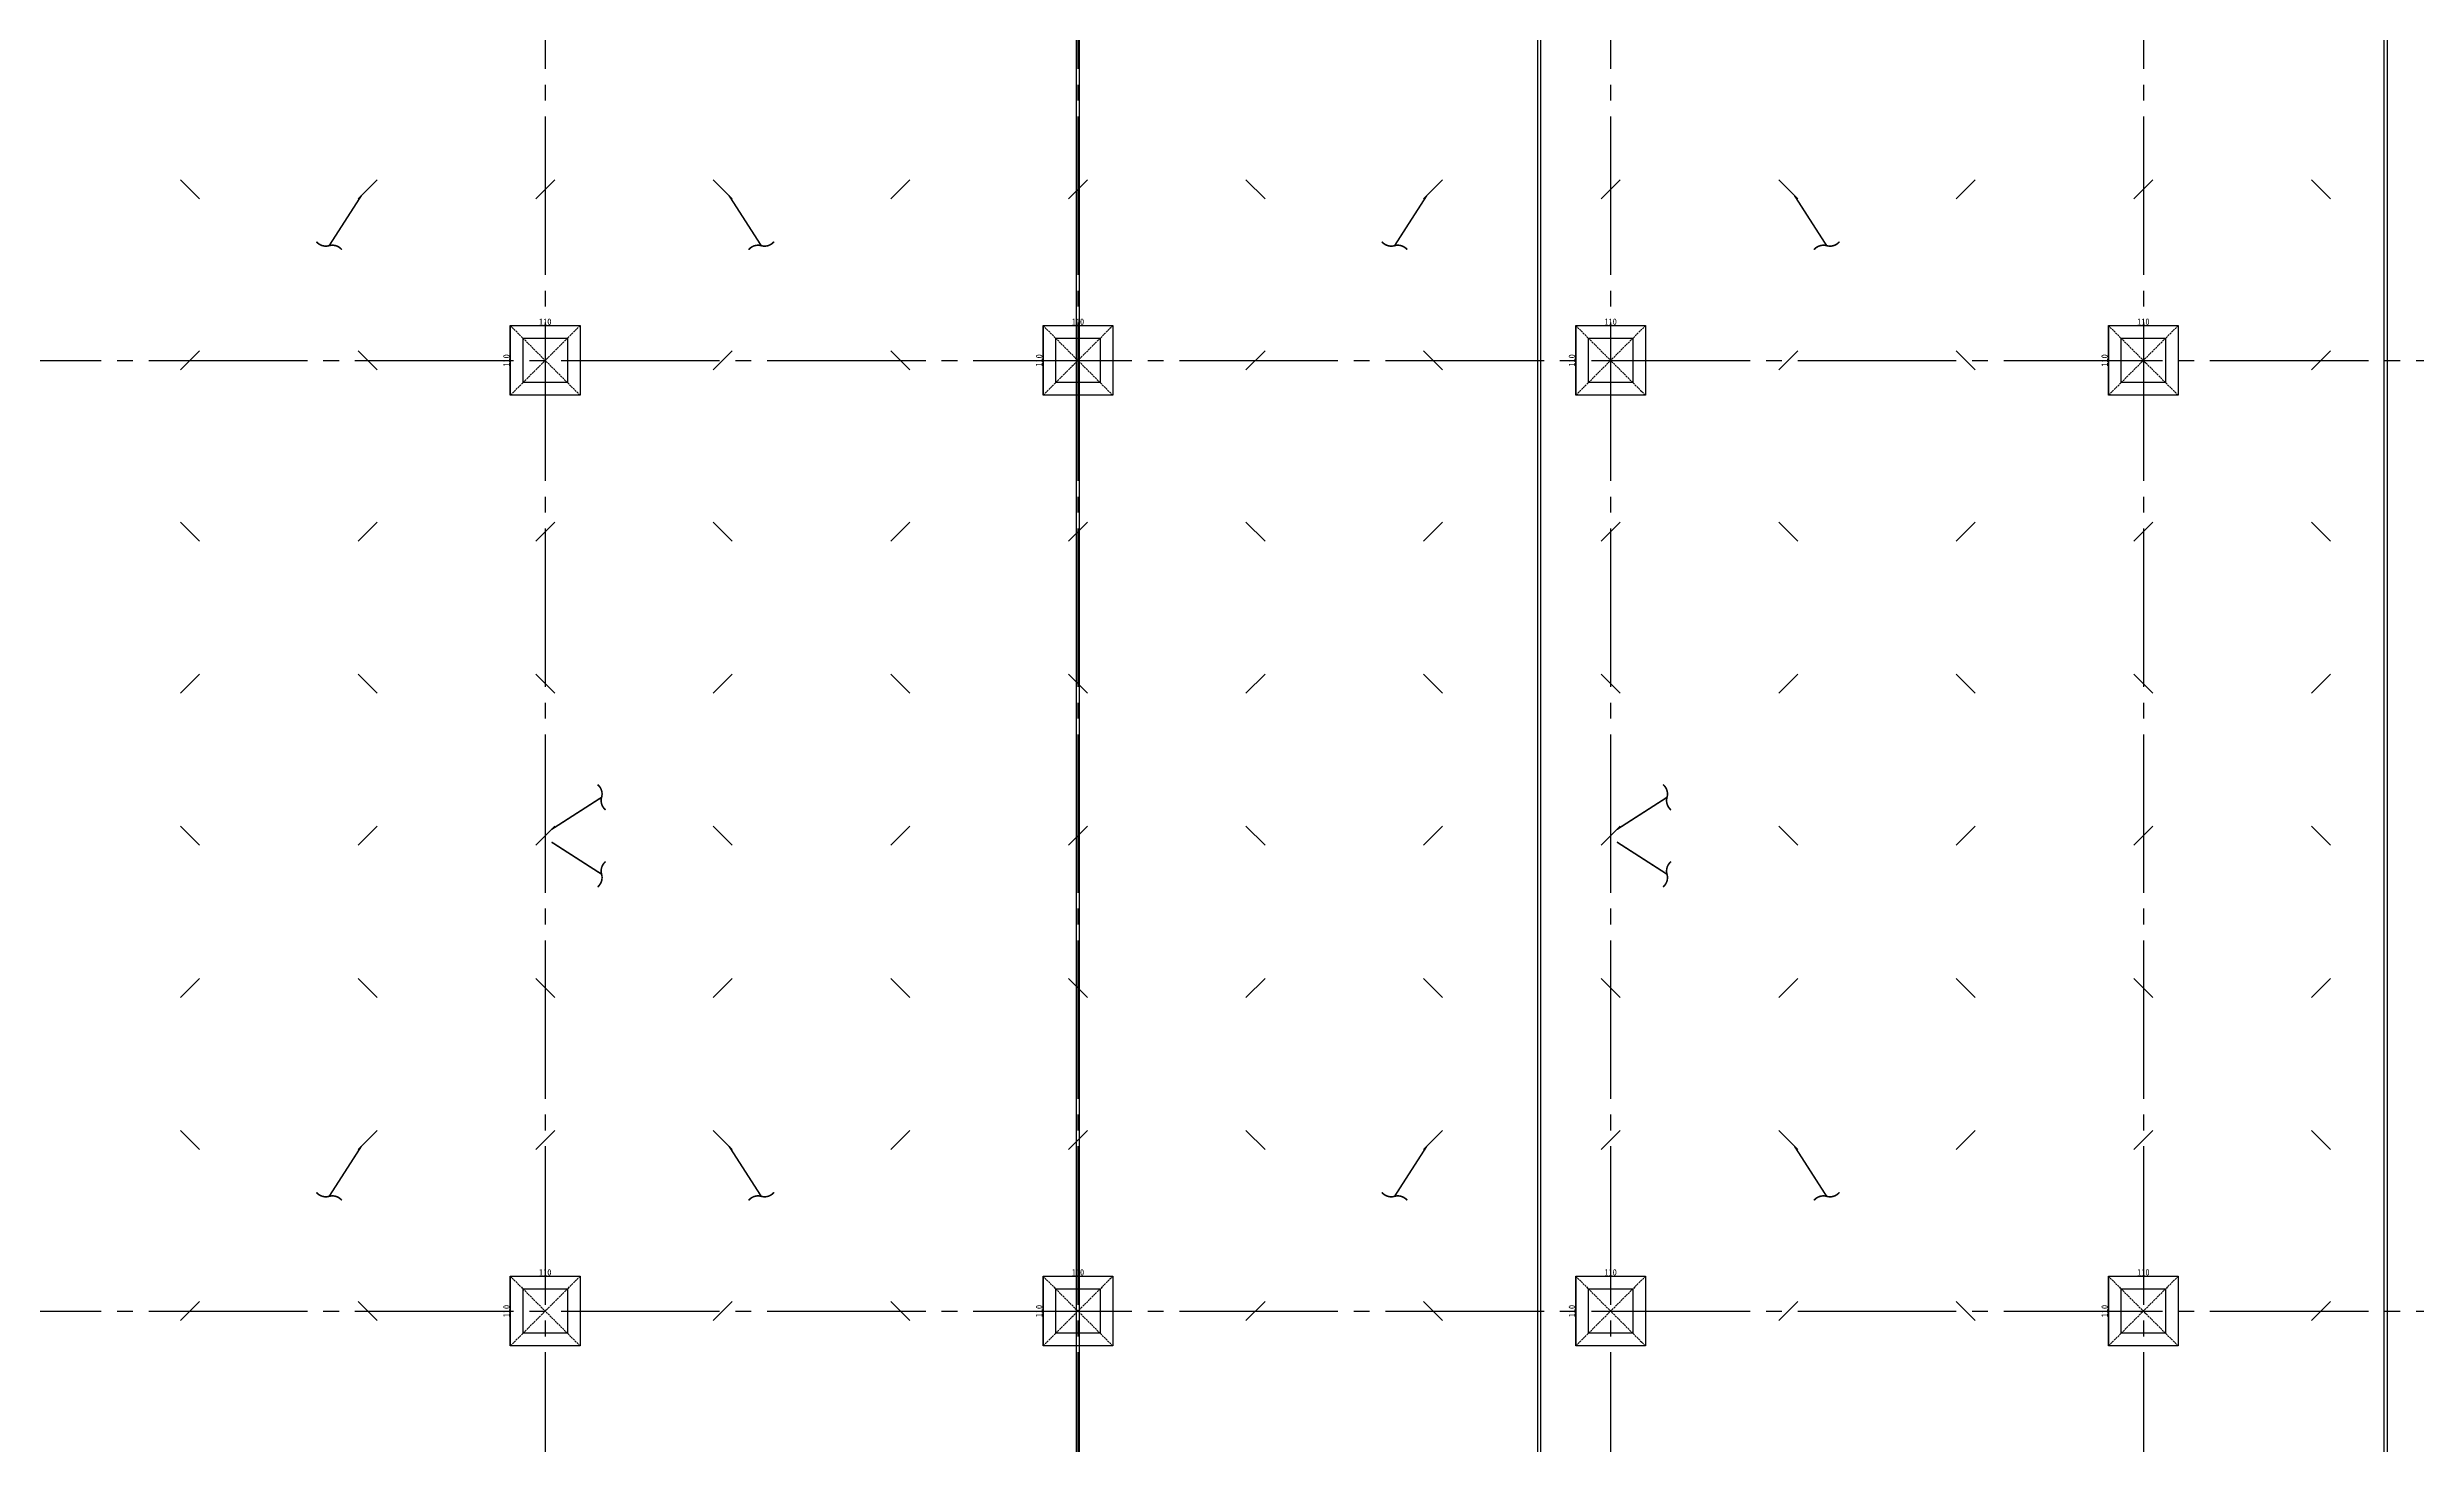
# Model space of a CAD drawing. Header units: millimetres. Extents: x -960 to 39633, y -720 to 12125.
# Drawn here: x 2695 to 6431, y 4289 to 6494 of the extents above; entities that cross this region are included whole.
import ezdxf

# ---------------------------------------------------------------- set-up
doc = ezdxf.new("R2010")
doc.units = ezdxf.units.MM
doc.header["$LTSCALE"] = 100
for name, pattern in [('X-S-FAB-L05$0$COL-CEN-LIN', [3.25, 2.5, -0.25, 0.25, -0.25]), ('X-S-FAB-L05$0$DASHED', [0.75, 0.5, -0.25]), ('X-S-FAB-L05$0$HIDDEN', [0.4, 0.3, -0.1])]:
    doc.linetypes.add(name, pattern=pattern)
for name, color, linetype in [('0-xref', 7, 'Continuous'), ('188K-SM-03-F05-ARCH-PA-Y2257103$0$K-W-P1-3.5-非抗', 200, 'Continuous'), ('X-S-FAB-L05$0$BEAM', 8, 'Continuous'), ('X-S-FAB-L05$0$BLOCK', 8, 'Continuous'), ('X-S-FAB-L05$0$BR-D', 8, 'X-S-FAB-L05$0$DASHED'), ('X-S-FAB-L05$0$CCL', 8, 'X-S-FAB-L05$0$COL-CEN-LIN'), ('X-S-FAB-L05$0$COL', 8, 'Continuous'), ('X-S-FAB-L05$0$COL-S', 8, 'Continuous'), ('X-S-FAB-L05$0$S-鋼柱', 8, 'Continuous'), ('X-S-FAB-L05$0$斜撐', 8, 'Continuous')]:
    doc.layers.add(name, color=color, linetype=linetype)
doc.layers.add('X-S-FAB-L05$0$XREF', color=8, linetype='Continuous', lineweight=0)
doc.styles.add('X-S-FAB-L05$0$DIM', font='', dxfattribs={"width": 0.8})
doc.styles.get('X-S-FAB-L05$0$DIM').set_extended_font_data('MingLiU')
doc.dimstyles.new('X-S-FAB-L05$0$JJP_005_defpoint', dxfattribs={"dimtxt": 20, "dimasz": 0.5, "dimexe": 0.5, "dimexo": 0.5, "dimgap": 0.5, "dimtad": 1, "dimdsep": 46, "dimtxsty": 'X-S-FAB-L05$0$DIM', "dimblk": 'X-S-FAB-L05$0$_None', "dimcen": 10, "dimclrd": 256, "dimclre": 256, "dimclrt": 256, "dimadec": 0, "dimazin": 0, "dimtfac": 1, "dimtix": 1, "dimtmove": 2, "dimatfit": 3, "dimldrblk": 'X-S-FAB-L05$0$_None', "dimfxl": 0.5, "dimtolj": 1, "dimtzin": 0, "dimarcsym": 0})

# ---------------------------------------------------------------- blocks, each defined once
blk = doc.blocks.new('*D173')
at = {"layer": 'DefPoints', "lineweight": -2, "transparency": 16777216}
blk.add_line((0, 0), (110, 0), dxfattribs=at)
at = {"layer": 'DefPoints', "color": 0, "transparency": 16777216}
for p in [(0, 0), (110, 0), (110, 0)]:
    blk.add_point(p, dxfattribs=at)
at = {"layer": 'DefPoints', "transparency": 16777216, "insert": (55, 6.1), "char_height": 10, "attachment_point": 5, "style": 'X-S-FAB-L05$0$DIM'}
blk.add_mtext('\\A1;110', dxfattribs=at)
blk = doc.blocks.new('X-S-FAB-L05$0$_None')
blk = doc.blocks.new('*D174')
at = {"layer": 'DefPoints', "lineweight": -2, "transparency": 16777216}
blk.add_line((0, 0), (0, -110), dxfattribs=at)
at = {"layer": 'DefPoints', "color": 0, "transparency": 16777216}
for p in [(0, 0), (0, -110), (0, -110)]:
    blk.add_point(p, dxfattribs=at)
at = {"layer": 'DefPoints', "transparency": 16777216, "insert": (-6.1, -55), "char_height": 10, "attachment_point": 5, "rotation": 90, "style": 'X-S-FAB-L05$0$DIM'}
blk.add_mtext('\\A1;110', dxfattribs=at)
blk = doc.blocks.new('X-S-FAB-L05$0$斜撐')
at = {"layer": 'X-S-FAB-L05$0$BR-D', "const_width": 0.5}
blk.add_lwpolyline([(962.11, 215.55, -0.296213), (957.95, 215.19, 0.299957), (953.75, 214.85, 0.006918)], format="xyb", dxfattribs=at)
at = {"layer": 'X-S-FAB-L05$0$BR-D', "linetype": 'ByBlock', "const_width": 0.5}
blk.add_lwpolyline([(964.37, 197.57), (957.95, 215.19)], dxfattribs=at)
blk = doc.blocks.new('X-S-FAB-L05$0$SC1')
at = {"layer": 'DefPoints'}
blk.add_line((27925, 8342.1), (27955, 8312.1), dxfattribs=at)
blk = doc.blocks.new('X-S-FAB-L05$0$VC(C)')
at = {"layer": 'X-S-FAB-L05$0$S-鋼柱'}
for p in [(-25020, -2057.1), (-24180, -2057.1), (-23340, -2057.1), (-22500, -2057.1), (-21660, -2057.1), (-24740, -2327.1), (-23900, -2327.1), (-23060, -2327.1), (-22220, -2327.1), (-25020, -2597.1), (-24180, -2597.1), (-23340, -2597.1), (-22500, -2597.1), (-21660, -2597.1), (-24740, -2837.1), (-24460, -2837.1), (-23900, -2837.1), (-23620, -2837.1), (-23060, -2837.1), (-22780, -2837.1), (-22220, -2837.1), (-21940, -2837.1), (-25020, -3077.1), (-24180, -3077.1), (-23340, -3077.1), (-22500, -3077.1), (-21660, -3077.1), (-24740, -3317.1), (-24460, -3317.1), (-23900, -3317.1), (-23620, -3317.1), (-23060, -3317.1), (-22780, -3317.1), (-22220, -3317.1), (-21940, -3317.1), (-25020, -3557.1), (-24180, -3557.1), (-23340, -3557.1), (-22500, -3557.1), (-21660, -3557.1), (-24740, -3827.1), (-23900, -3827.1), (-23060, -3827.1), (-22220, -3827.1)]:
    blk.add_blockref('X-S-FAB-L05$0$SC1', p, dxfattribs=at)
at = {"layer": 'X-S-FAB-L05$0$S-鋼柱', "rotation": 90}
for p in [(11527.1, -21670), (11807.1, -21670), (12367.1, -21670), (12647.1, -21670), (13207.1, -21670), (13487.1, -21670), (14047.1, -21670), (14327.1, -21670), (11247.1, -21940), (12087.1, -21940), (12927.1, -21940), (13767.1, -21940), (14607.1, -21940), (11527.1, -22210), (11807.1, -22210), (12367.1, -22210), (12647.1, -22210), (13207.1, -22210), (13487.1, -22210), (14047.1, -22210), (14327.1, -22210), (11247.1, -22450), (12087.1, -22450), (12927.1, -22450), (13767.1, -22450), (14607.1, -22450), (11527.1, -22690), (11807.1, -22690), (12367.1, -22690), (12647.1, -22690), (13207.1, -22690), (13487.1, -22690), (14047.1, -22690), (14327.1, -22690), (11247.1, -22930), (12087.1, -22930), (12927.1, -22930), (13767.1, -22930), (14607.1, -22930), (11527.1, -23170), (11807.1, -23170), (12367.1, -23170), (12647.1, -23170), (13207.1, -23170), (13487.1, -23170), (14047.1, -23170), (14327.1, -23170), (11247.1, -23440), (12087.1, -23440), (12927.1, -23440), (13767.1, -23440), (14607.1, -23440)]:
    blk.add_blockref('X-S-FAB-L05$0$SC1', p, dxfattribs=at)
at = {"layer": 'X-S-FAB-L05$0$斜撐'}
for p, xscale, yscale, zscale, rotation in [((-1297.2, 8282.6), -5.000000000000004, 5, 5, 167.3146368959792), ((8257.2, 8282.6), 5, 5, 5, 192.6853631040206), ((382.8, 8282.6), -5.000000000000004, 5, 5, 167.3146368959792), ((9937.2, 8282.6), 5, 5, 5, 192.6853631040206), ((1467.4, 9747.2), 5.000000000000002, 5.000000000000002, 5.000000000000002, 282.6853631040207), ((3147.4, 9747.2), 5.000000000000002, 5.000000000000002, 5.000000000000002, 282.6853631040207), ((1467.4, 752.8), -5, 5, 5, 257.3146368959793), ((3147.4, 752.8), -5, 5, 5, 257.3146368959793), ((-1297.2, 6782.6), -5.000000000000004, 5, 5, 167.3146368959792), ((8257.2, 6782.6), 5, 5, 5, 192.6853631040206), ((382.8, 6782.6), -5.000000000000004, 5, 5, 167.3146368959792), ((9937.2, 6782.6), 5, 5, 5, 192.6853631040206)]:
    blk.add_blockref('X-S-FAB-L05$0$斜撐', p, dxfattribs=dict(at, xscale=xscale, yscale=yscale, zscale=zscale, rotation=rotation))
blk = doc.blocks.new('188K-SM-03-F05-ARCH-PA-Y2257103')
at = {"layer": '188K-SM-03-F05-ARCH-PA-Y2257103$0$K-W-P1-3.5-非抗'}
for p, q in [((4317.5, 732.5), (4317.5, 8265)), ((4322.5, 732.5), (4322.5, 8265)), ((5045, 2106), (5045, 8265)), ((5050, 2106), (5050, 8265)), ((6380, 2106), (6380, 8265)), ((6385, 2106), (6385, 8265))]:
    blk.add_line(p, q, dxfattribs=at)
blk = doc.blocks.new('*U58')
at = {"layer": 'DefPoints', "linetype": 'X-S-FAB-L05$0$HIDDEN', "ltscale": 0.1}
for p, q in [((110, 0), (0, -110)), ((0, 0), (110, -110))]:
    blk.add_line(p, q, dxfattribs=at)
at = {"layer": 'X-S-FAB-L05$0$COL', "ltscale": 0.1}
blk.add_lwpolyline([(0, 0), (110, 0), (110, -110), (0, -110)], close=True, dxfattribs=at)
at = {"layer": 'DefPoints'}
dim = blk.add_linear_dim(base=(0, -110), p1=(0, 0), p2=(0, -110), angle=90, dimstyle='X-S-FAB-L05$0$JJP_005_defpoint', override={"dimtxt": 10}, dxfattribs=at)
dim.commit()
dim.dimension.update_dxf_attribs({"geometry": '*D174', "text_midpoint": (-6.067, -55)})
dim = blk.add_linear_dim(base=(110, 0), p1=(0, 0), p2=(110, 0), dimstyle='X-S-FAB-L05$0$JJP_005_defpoint', override={"dimtxt": 10}, dxfattribs=at)
dim.commit()
dim.dimension.update_dxf_attribs({"geometry": '*D173', "text_midpoint": (55, 6.067)})
blk = doc.blocks.new('X-S-FAB-L05$0$FAB2-L05')
at = {"layer": 'X-S-FAB-L05$0$CCL'}
for p, q in [((-22680, 11005), (-22680, 0)), ((-21840, 11005), (-21840, 0)), ((-21000, 11005), (-21000, 0)), ((-20160, 11005), (-20160, 0)), ((-26880, 6720), (1210, 6720)), ((-26880, 5220), (1210, 5220))]:
    blk.add_line(p, q, dxfattribs=at)
at = {"layer": 'X-S-FAB-L05$0$COL-S'}
for points in [[(-22715, 6755), (-22645, 6755), (-22645, 6685), (-22715, 6685)], [(-21875, 6755), (-21805, 6755), (-21805, 6685), (-21875, 6685)], [(-21035, 6755), (-20965, 6755), (-20965, 6685), (-21035, 6685)], [(-20195, 6755), (-20125, 6755), (-20125, 6685), (-20195, 6685)], [(-22715, 5255), (-22645, 5255), (-22645, 5185), (-22715, 5185)], [(-21875, 5255), (-21805, 5255), (-21805, 5185), (-21875, 5185)], [(-21035, 5255), (-20965, 5255), (-20965, 5185), (-21035, 5185)], [(-20195, 5255), (-20125, 5255), (-20125, 5185), (-20195, 5185)]]:
    blk.add_lwpolyline(points, close=True, dxfattribs=at)
at = {"layer": 'X-S-FAB-L05$0$BEAM'}
for p in [(-22735, 6775), (-21895, 6775), (-21055, 6775), (-20215, 6775), (-22735, 5275), (-21895, 5275), (-21055, 5275), (-20215, 5275)]:
    blk.add_blockref('*U58', p, dxfattribs=at)
blk = doc.blocks.new('X-S-FAB-L05')
at = {"layer": 'X-S-FAB-L05$0$COL-S'}
for points in [[(3445, 6035), (3515, 6035), (3515, 5965), (3445, 5965)], [(4285, 6035), (4355, 6035), (4355, 5965), (4285, 5965)], [(5125, 6035), (5195, 6035), (5195, 5965), (5125, 5965)], [(5965, 6035), (6035, 6035), (6035, 5965), (5965, 5965)], [(3445, 4535), (3515, 4535), (3515, 4465), (3445, 4465)], [(4285, 4535), (4355, 4535), (4355, 4465), (4285, 4465)], [(5125, 4535), (5195, 4535), (5195, 4465), (5125, 4465)], [(5965, 4535), (6035, 4535), (6035, 4465), (5965, 4465)]]:
    blk.add_lwpolyline(points, close=True, dxfattribs=at)
at = {"layer": 'X-S-FAB-L05$0$BEAM'}
for p in [(3425, 6055), (4265, 6055), (5105, 6055), (5945, 6055), (3425, 4555), (4265, 4555), (5105, 4555), (5945, 4555)]:
    blk.add_blockref('*U58', p, dxfattribs=at)
at = {"layer": 'X-S-FAB-L05$0$BLOCK'}
blk.add_blockref('X-S-FAB-L05$0$FAB2-L05', (26160, -720), dxfattribs=at)
at = {"layer": 'X-S-FAB-L05$0$XREF'}
blk.add_blockref('X-S-FAB-L05$0$VC(C)', (0, 0), dxfattribs=at)

msp = doc.modelspace()

# ---------------------------------------------------------------- block references
msp.add_blockref('188K-SM-03-F05-ARCH-PA-Y2257103', (0, 0))
at = {"layer": '0-xref'}
msp.add_blockref('X-S-FAB-L05', (0, 0), dxfattribs=at)

doc.saveas('drawing.dxf')
